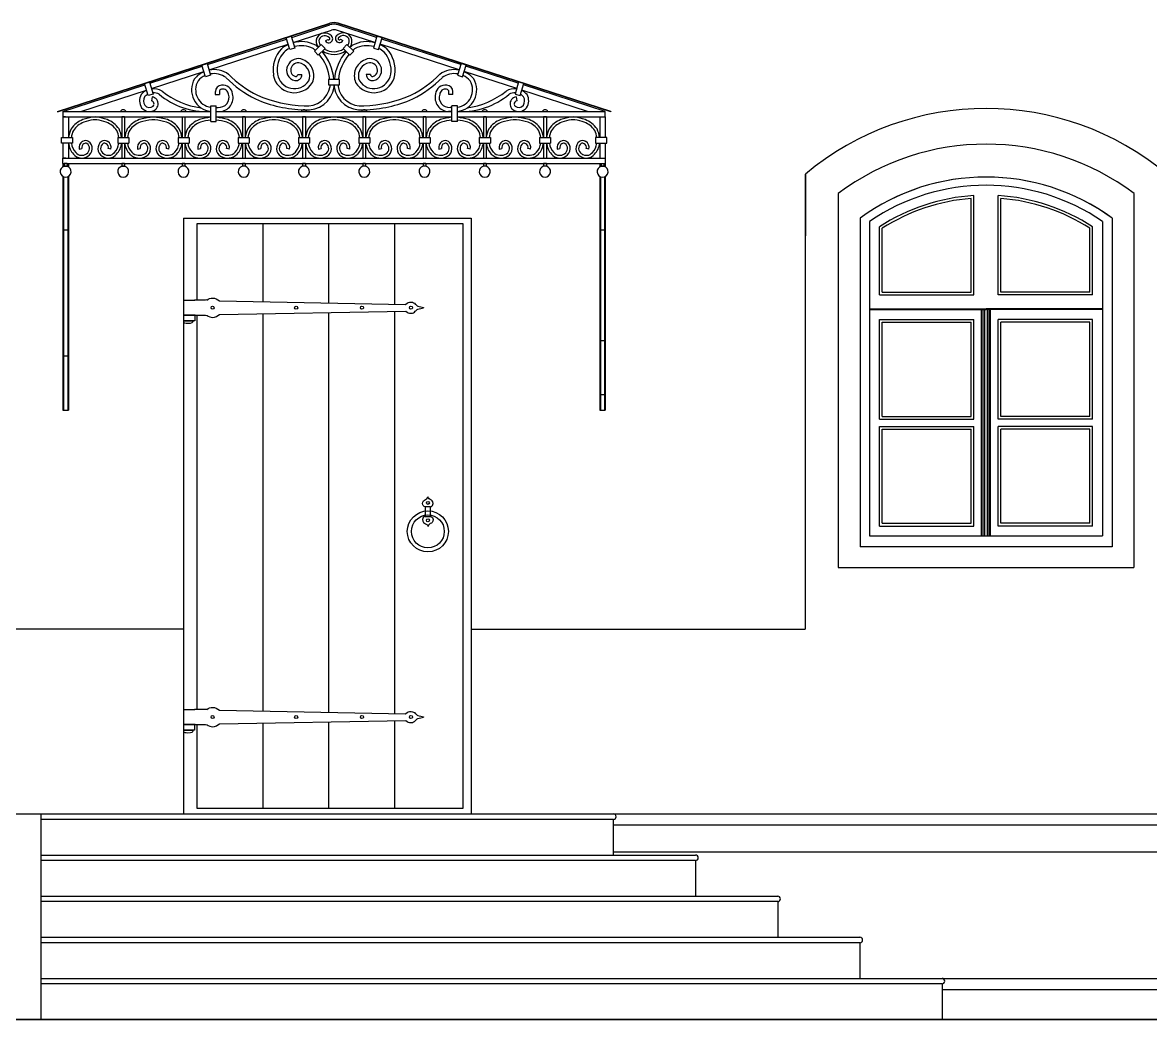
# Model space of a CAD drawing. Header units: millimetres. Extents: x 60 to 102290, y 34 to 65730.
# Drawn here: x 7447 to 11564, y 34027 to 37666 of the extents above; entities that cross this region are included whole.
import ezdxf

# ---------------------------------------------------------------- set-up
doc = ezdxf.new("R2010")
doc.units = ezdxf.units.MM

msp = doc.modelspace()

# ---------------------------------------------------------------- linework, layer by layer
at = {"ltscale": 100}
for p, q in [((7574.3, 37341), (8568.9, 37663.5)), ((9594.3, 37341), (8599.7, 37663.5)), ((10304.3, 37112.7), (10304.3, 35451.9)), ((10304.6, 37113), (10304.6, 36886.9)), ((10424.3, 37042), (10424.3, 35676.9)), ((11504.3, 37042), (11504.3, 35676.9)), ((8034.3, 36951.9), (8034.3, 34776.9)), ((8034.3, 36951.9), (9084.3, 36951.9)), ((8034.3, 36951.9), (8034.3, 34776.9)), ((8034.3, 36951.9), (9084.3, 36951.9)), ((9084.3, 36951.9), (9084.3, 34776.9)), ((9084.3, 36951.9), (9084.3, 34776.9)), ((10504.3, 36951.9), (10504.3, 35751.9)), ((11424.3, 36951.9), (11424.3, 35751.9)), ((11424.3, 35751.9), (10504.3, 35751.9)), ((10424.3, 35676.9), (11504.3, 35676.9)), ((8034.3, 35451.9), (6619.3, 35451.9)), ((9084.3, 35451.9), (10304.3, 35451.9)), ((6619.3, 34776.9), (12059.1, 34776.9)), ((7514.3, 34026.9), (7514.3, 34776.9)), ((9603.9, 34756.9), (7514.3, 34756.9)), ((9603.9, 34626.9), (9603.9, 34756.9)), ((9603.9, 34736.7), (12059.1, 34736.7)), ((12059.1, 34636.9), (9603.9, 34636.9)), ((7514.3, 34626.9), (9903.9, 34626.9)), ((9903.9, 34606.9), (7514.3, 34606.9)), ((9903.9, 34606.9), (9903.9, 34476.9)), ((7514.3, 34476.9), (10203.9, 34476.9)), ((10203.9, 34456.9), (7514.3, 34456.9)), ((10203.9, 34456.9), (10203.9, 34326.9)), ((7514.3, 34326.9), (10504, 34326.9)), ((10504, 34306.9), (7514.3, 34306.9)), ((10504, 34306.9), (10504, 34176.9)), ((7514.3, 34176.9), (10804, 34176.9)), ((10504, 34176.9), (45409.6, 34176.9)), ((10804, 34156.9), (7514.3, 34156.9)), ((10804, 34156.9), (10804, 34026.9)), ((10804, 34136.7), (45459.6, 34136.7)), ((48508, 34026.9), (3667.2, 34026.9)), ((6499.3, 34026.9), (45459.6, 34026.9)), ((6549.3, 34026.9), (23624.7, 34026.9))]:
    msp.add_line(p, q, dxfattribs=at)
at = {"ltscale": 4}
for p, q in [((7574.3, 37340), (8568.9, 37662.5)), ((8429.4, 37612), (8568.9, 37657.2)), ((8435, 37592.8), (8575, 37638.2)), ((8733.5, 37592.8), (8593.5, 37638.2)), ((9594.3, 37340), (8599.7, 37662.5)), ((8739.2, 37612), (8599.7, 37657.2)), ((8122.1, 37512.3), (8410.4, 37605.8)), ((8409, 37610.6), (8427.9, 37616.8)), ((8422.3, 37567.3), (8409, 37610.6)), ((8427.9, 37616.8), (8440.9, 37573)), ((8552.5, 37599.2), (8561, 37604.4)), ((8607.4, 37605), (8616, 37600)), ((8740.6, 37616.8), (8727.7, 37573)), ((8759.6, 37610.6), (8740.6, 37616.8)), ((8746.2, 37567.3), (8759.6, 37610.6)), ((9046.5, 37512.3), (8758.1, 37605.8)), ((8127.8, 37493.2), (8416.3, 37586.7)), ((8440.9, 37573), (8422.3, 37567.3)), ((8512.5, 37561.1), (8537.5, 37585.7)), ((8526.3, 37546.9), (8512.5, 37561.1)), ((8551.5, 37571.4), (8526.3, 37546.9)), ((8537.5, 37585.7), (8551.5, 37571.4)), ((8631, 37585.7), (8617.1, 37571.4)), ((8617.1, 37571.4), (8642.2, 37546.9)), ((8656.1, 37561.1), (8631, 37585.7)), ((8642.2, 37546.9), (8656.1, 37561.1)), ((8727.7, 37573), (8746.2, 37567.3)), ((9040.8, 37493.2), (8752.2, 37586.7)), ((8101.7, 37511), (8120.7, 37517.1)), ((8115.1, 37467.7), (8101.7, 37511)), ((8120.7, 37517.1), (8133.6, 37473.4)), ((9047.9, 37517.1), (9034.9, 37473.4)), ((9066.8, 37511), (9047.9, 37517.1)), ((9053.5, 37467.7), (9066.8, 37511)), ((7912.1, 37444.2), (8103.2, 37506.2)), ((7917.7, 37425.1), (8109.1, 37487.1)), ((8133.6, 37473.4), (8115.1, 37467.7)), ((8451.7, 37476.4), (8466.7, 37476.4)), ((8716.9, 37476.4), (8701.9, 37476.4)), ((9034.9, 37473.4), (9053.5, 37467.7)), ((9250.8, 37425.1), (9059.5, 37487.1)), ((9256.5, 37444.2), (9065.4, 37506.2)), ((7594.3, 37341.2), (7893.1, 37438.1)), ((7891.7, 37442.9), (7910.7, 37448.9)), ((7905.1, 37399.3), (7891.7, 37442.9)), ((7910.7, 37448.9), (7923.7, 37405)), ((8604.2, 37458.6), (8564.2, 37458.6)), ((8564.2, 37458.6), (8564.2, 37438.6)), ((8564.2, 37438.6), (8604.2, 37438.6)), ((8604.2, 37438.6), (8604.2, 37458.6)), ((9257.9, 37449), (9244.9, 37405)), ((9276.9, 37442.9), (9257.9, 37449)), ((9263.5, 37399.3), (9276.9, 37442.9)), ((9574.3, 37341.2), (9275.4, 37438.1)), ((7659.1, 37341.2), (7899, 37419)), ((7923.7, 37405), (7905.1, 37399.3)), ((7919.5, 37394.5), (7917.1, 37379.7)), ((8150.5, 37403.3), (8165.5, 37403.8)), ((9018.1, 37403.3), (9003.1, 37403.8)), ((9244.9, 37405), (9263.5, 37399.3)), ((9249, 37394.5), (9251.5, 37379.7)), ((9509.4, 37341.2), (9269.5, 37419)), ((8134.3, 37305), (8134.3, 37361.5)), ((8134.3, 37361.5), (8154.3, 37361.5)), ((8154.3, 37305), (8154.3, 37361.5)), ((8154.3, 37356.3), (8160.8, 37356.3)), ((9014.3, 37356.3), (9007.8, 37356.3)), ((9014.3, 37305), (9014.3, 37361.5)), ((9034.3, 37361.5), (9014.3, 37361.5)), ((9034.3, 37305), (9034.3, 37361.5)), ((7574.3, 37341), (7574.3, 37340)), ((7594.3, 37341.2), (8134.3, 37341.2)), ((7594.3, 37341.2), (7594.3, 37321.2)), ((7594.3, 37321.2), (7894.5, 37321.2)), ((7614.1, 37321.2), (7614.1, 37245.8)), ((7894.5, 37321.2), (8134.3, 37321.2)), ((8134.3, 37305), (8154.3, 37305)), ((8154.3, 37341.2), (9014.3, 37341.2)), ((8154.3, 37341.2), (8166.4, 37341.2)), ((8154.3, 37321.2), (8195.7, 37321.2)), ((8195.7, 37321.2), (8645.4, 37321.2)), ((8645.4, 37321.2), (9014.3, 37321.2)), ((9014.3, 37341.2), (9002.1, 37341.2)), ((9034.3, 37305), (9014.3, 37305)), ((9034.3, 37341.2), (9574.3, 37341.2)), ((9034.3, 37321.2), (9065.5, 37321.2)), ((9065.5, 37321.2), (9081.6, 37321.2)), ((9081.6, 37321.2), (9378.1, 37321.2)), ((9378.1, 37321.2), (9574.3, 37321.2)), ((9574.3, 37321.2), (9574.3, 37341.2)), ((9594.3, 37341), (9594.3, 37340)), ((7589.3, 37245.8), (7629.5, 37245.8)), ((7589.3, 37225.8), (7589.3, 37245.8)), ((7629.5, 37225.8), (7589.3, 37225.8)), ((7614.1, 37225.8), (7614.1, 37171.2)), ((7629.5, 37245.8), (7629.5, 37225.8)), ((7794.4, 37245.8), (7794.4, 37225.8)), ((7794.4, 37245.8), (7834.7, 37245.8)), ((7794.4, 37225.8), (7834.7, 37225.8)), ((7834.7, 37245.8), (7834.7, 37225.8)), ((8014.4, 37245.8), (8014.4, 37225.8)), ((8014.4, 37245.8), (8054.7, 37245.8)), ((8014.4, 37225.8), (8054.7, 37225.8)), ((8054.7, 37245.8), (8054.7, 37225.8)), ((8234.4, 37245.8), (8234.4, 37225.8)), ((8234.4, 37245.8), (8274.7, 37245.8)), ((8234.4, 37225.8), (8274.7, 37225.8)), ((8274.7, 37245.8), (8274.7, 37225.8)), ((8454.4, 37245.8), (8454.4, 37225.8)), ((8454.4, 37245.8), (8494.7, 37245.8)), ((8454.4, 37225.8), (8494.7, 37225.8)), ((8494.7, 37245.8), (8494.7, 37225.8)), ((8674.4, 37245.8), (8674.4, 37225.8)), ((8674.4, 37245.8), (8714.8, 37245.8)), ((8674.4, 37225.8), (8714.8, 37225.8)), ((8714.8, 37245.8), (8714.8, 37225.8)), ((8894.4, 37245.8), (8894.4, 37225.8)), ((8894.4, 37245.8), (8934.8, 37245.8)), ((8894.4, 37225.8), (8934.8, 37225.8)), ((8934.8, 37245.8), (8934.8, 37225.8)), ((9114.4, 37245.8), (9114.4, 37225.8)), ((9114.4, 37245.8), (9154.8, 37245.8)), ((9114.4, 37225.8), (9154.8, 37225.8)), ((9154.8, 37245.8), (9154.8, 37225.8)), ((9334.4, 37245.8), (9334.4, 37225.8)), ((9334.4, 37245.8), (9334.4, 37225.8)), ((9334.4, 37245.8), (9374.8, 37245.8)), ((9334.4, 37225.8), (9374.8, 37225.8)), ((9374.8, 37245.8), (9374.8, 37225.8)), ((9374.8, 37245.8), (9374.8, 37225.8)), ((9579.4, 37245.8), (9539, 37245.8)), ((9539, 37245.8), (9539, 37225.8)), ((9539, 37225.8), (9579.4, 37225.8)), ((9579.4, 37225.8), (9579.4, 37245.8)), ((7653.9, 37203.6), (7663.6, 37206)), ((7769.4, 37203.6), (7759.7, 37206)), ((7867.1, 37203.6), (7876.8, 37206)), ((7981.5, 37203.6), (7971.8, 37206)), ((8087.1, 37203.6), (8096.8, 37206)), ((8201.5, 37203.6), (8191.8, 37206)), ((8307.1, 37203.6), (8316.8, 37206)), ((8421.5, 37203.6), (8411.8, 37206)), ((8527.1, 37203.6), (8536.8, 37206)), ((8641.5, 37203.6), (8631.8, 37206)), ((8747.1, 37203.6), (8756.8, 37206)), ((8861.5, 37203.6), (8851.8, 37206)), ((8967.1, 37203.6), (8976.8, 37206)), ((9081.5, 37203.6), (9071.8, 37206)), ((9187.1, 37203.6), (9196.8, 37206)), ((9301.5, 37203.6), (9291.8, 37206)), ((9398.9, 37203.6), (9408.6, 37206)), ((9514.4, 37203.6), (9504.7, 37206)), ((7594.3, 37171.2), (9574.3, 37171.2)), ((7594.3, 37151.2), (7594.3, 37171.2)), ((7594.3, 37151.2), (9574.3, 37151.2)), ((7594.3, 37151.2), (7594.3, 37139.1)), ((7596.9, 37140.4), (7596.9, 37151.2)), ((7599.2, 37141.2), (7609.2, 37141.2)), ((7611.9, 37140.4), (7611.9, 37151.2)), ((7614.3, 37151.2), (7614.3, 37139.2)), ((7809.3, 37141.2), (7819.3, 37141.2)), ((9554.3, 37151.2), (9554.3, 37139.1)), ((9556.9, 37140.4), (9556.9, 37151.2)), ((9569.4, 37141.2), (9559.4, 37141.2)), ((9571.9, 37140.4), (9571.9, 37151.2)), ((9574.3, 37171.2), (9574.3, 37151.2)), ((9574.3, 37151.2), (9574.3, 37139.2)), ((7594.3, 37104.6), (7594.3, 36251.2)), ((7596.9, 37103.3), (7596.9, 36251.2)), ((7611.9, 37103.3), (7611.9, 36251.2)), ((7614.3, 37104.5), (7614.3, 36251.2)), ((9554.3, 37104.6), (9554.3, 36251.2)), ((9556.9, 37103.3), (9556.9, 36251.2)), ((9571.9, 37103.3), (9571.9, 36251.2)), ((9574.3, 37104.5), (9574.3, 36251.2)), ((10910.3, 36681.9), (10910.3, 37023.8)), ((10920.3, 36671.9), (10920.3, 37034.5)), ((11008.3, 36671.9), (11008.3, 37034.5)), ((11018.3, 36681.9), (11018.3, 37023.8)), ((10539.3, 36939.9), (10539.3, 35791.9)), ((11389.3, 36939.9), (11389.3, 35791.9)), ((7596.9, 36909.3), (7611.9, 36909.3)), ((9556.9, 36909.3), (9571.9, 36909.3)), ((10575.3, 36671.9), (10575.3, 36920.7)), ((10585.3, 36681.9), (10585.3, 36915.2)), ((11343.3, 36681.9), (11343.3, 36915.2)), ((11353.3, 36671.9), (11353.3, 36920.7)), ((10575.3, 36671.9), (10920.3, 36671.9)), ((10585.3, 36681.9), (10910.3, 36681.9)), ((11353.3, 36671.9), (11008.3, 36671.9)), ((11343.3, 36681.9), (11018.3, 36681.9)), ((10539.3, 36620.9), (10964.3, 36620.9)), ((10539.3, 36618.9), (10964.3, 36618.9)), ((10948.3, 35791.9), (10948.3, 36618.9)), ((10953.4, 35791.9), (10953.4, 36618.9)), ((10959.3, 35791.9), (10959.3, 36618.9)), ((11389.3, 36620.9), (10964.3, 36620.9)), ((11389.3, 36618.9), (10964.3, 36618.9)), ((10969.3, 35791.9), (10969.3, 36618.9)), ((10975.2, 35791.9), (10975.2, 36618.9)), ((10980.3, 35791.9), (10980.3, 36618.9)), ((10575.3, 36217.9), (10575.3, 36581.9)), ((10575.3, 36581.9), (10920.3, 36581.9)), ((10585.3, 36227.9), (10585.3, 36571.9)), ((10585.3, 36571.9), (10910.3, 36571.9)), ((10910.3, 36227.9), (10910.3, 36571.9)), ((10920.3, 36217.9), (10920.3, 36581.9)), ((11008.3, 36217.9), (11008.3, 36581.9)), ((11353.3, 36581.9), (11008.3, 36581.9)), ((11018.3, 36227.9), (11018.3, 36571.9)), ((11343.3, 36571.9), (11018.3, 36571.9)), ((11343.3, 36227.9), (11343.3, 36571.9)), ((11353.3, 36217.9), (11353.3, 36581.9)), ((9556.9, 36505.8), (9571.9, 36505.8)), ((7596.9, 36448.8), (7611.9, 36448.8)), ((9554.3, 36308.2), (9574.3, 36308.2)), ((7594.3, 36251.2), (7614.3, 36251.2)), ((9554.3, 36251.2), (9574.3, 36251.2)), ((10575.3, 36217.9), (10920.3, 36217.9)), ((10585.3, 36227.9), (10910.3, 36227.9)), ((11353.3, 36217.9), (11008.3, 36217.9)), ((11343.3, 36227.9), (11018.3, 36227.9)), ((10575.3, 35827.9), (10575.3, 36191.9)), ((10575.3, 36191.9), (10920.3, 36191.9)), ((10585.3, 35837.9), (10585.3, 36181.9)), ((10585.3, 36181.9), (10910.3, 36181.9)), ((10910.3, 35837.9), (10910.3, 36181.9)), ((10920.3, 35827.9), (10920.3, 36191.9)), ((11008.3, 35827.9), (11008.3, 36191.9)), ((11353.3, 36191.9), (11008.3, 36191.9)), ((11018.3, 35837.9), (11018.3, 36181.9)), ((11343.3, 36181.9), (11018.3, 36181.9)), ((11343.3, 35837.9), (11343.3, 36181.9)), ((11353.3, 35827.9), (11353.3, 36191.9)), ((10575.3, 35827.9), (10920.3, 35827.9)), ((10585.3, 35837.9), (10910.3, 35837.9)), ((11353.3, 35827.9), (11008.3, 35827.9)), ((11343.3, 35837.9), (11018.3, 35837.9)), ((10539.3, 35791.9), (11389.3, 35791.9))]:
    msp.add_line(p, q, dxfattribs=at)
at = {"ltscale": 4, "extrusion": (1, 0, 0)}
for p, q in [((7594.3, 37321.2), (7594.3, 37245.8)), ((7809.3, 37321.2), (7809.3, 37245.8)), ((7819.3, 37321.2), (7819.3, 37245.8)), ((8029.3, 37321.2), (8029.3, 37245.8)), ((8039.3, 37321.2), (8039.3, 37245.8)), ((8249.3, 37321.2), (8249.3, 37245.8)), ((8259.3, 37321.2), (8259.3, 37245.8)), ((8469.3, 37321.2), (8469.3, 37245.8)), ((8479.3, 37321.2), (8479.3, 37245.8)), ((8689.3, 37321.2), (8689.3, 37245.8)), ((8699.3, 37321.2), (8699.3, 37245.8)), ((8909.3, 37321.2), (8909.3, 37245.8)), ((8919.3, 37321.2), (8919.3, 37245.8)), ((9129.3, 37321.2), (9129.3, 37245.8)), ((9139.3, 37321.2), (9139.3, 37245.8)), ((9349.3, 37321.2), (9349.3, 37245.8)), ((9359.3, 37321.2), (9359.3, 37245.8)), ((9554.3, 37321.2), (9554.3, 37260.4)), ((9574.3, 37321.2), (9574.3, 37260.4)), ((7594.3, 37225.8), (7594.3, 37171.2)), ((7809.3, 37225.8), (7809.3, 37171.2)), ((7819.3, 37225.8), (7819.3, 37171.2)), ((8029.3, 37225.8), (8029.3, 37171.2)), ((8039.3, 37225.8), (8039.3, 37171.2)), ((8249.3, 37225.8), (8249.3, 37171.2)), ((8259.3, 37225.8), (8259.3, 37171.2)), ((8469.3, 37225.8), (8469.3, 37171.2)), ((8479.3, 37225.8), (8479.3, 37171.2)), ((8689.3, 37225.8), (8689.3, 37171.2)), ((8699.3, 37225.8), (8699.3, 37171.2)), ((8909.3, 37225.8), (8909.3, 37171.2)), ((8919.3, 37225.8), (8919.3, 37171.2)), ((9129.3, 37225.8), (9129.3, 37171.2)), ((9139.3, 37225.8), (9139.3, 37171.2)), ((9349.3, 37225.8), (9349.3, 37171.2)), ((9359.3, 37225.8), (9359.3, 37171.2)), ((9554.3, 37260.4), (9554.3, 37245.8)), ((9554.3, 37225.8), (9554.3, 37171.2)), ((9574.3, 37260.4), (9574.3, 37245.8)), ((9574.3, 37225.8), (9574.3, 37171.2)), ((7599.2, 37151.2), (7599.2, 37141.2)), ((7609.2, 37151.2), (7609.2, 37141.2)), ((7809.3, 37151.2), (7809.3, 37141.2)), ((7819.3, 37151.2), (7819.3, 37141.2)), ((8029.3, 37151.2), (8029.3, 37141.2)), ((8039.3, 37151.2), (8039.3, 37141.2)), ((8249.3, 37151.2), (8249.3, 37141.2)), ((8259.3, 37151.2), (8259.3, 37141.2)), ((8469.3, 37151.2), (8469.3, 37141.2)), ((8479.3, 37151.2), (8479.3, 37141.2)), ((8689.3, 37151.2), (8689.3, 37141.2)), ((8699.3, 37151.2), (8699.3, 37141.2)), ((8909.3, 37151.2), (8909.3, 37141.2)), ((8919.3, 37151.2), (8919.3, 37141.2)), ((9129.3, 37151.2), (9129.3, 37141.2)), ((9139.3, 37151.2), (9139.3, 37141.2)), ((9349.3, 37151.2), (9349.3, 37141.2)), ((9359.3, 37151.2), (9359.3, 37141.2))]:
    msp.add_line(p, q, dxfattribs=at)
at = {"ltscale": 4, "extrusion": (0, 1, 0)}
for p, q in [((7604.3, 37321.2), (7594.3, 37321.2)), ((7819.3, 37321.2), (7809.3, 37321.2)), ((8259.3, 37321.2), (8249.3, 37321.2)), ((8479.3, 37321.2), (8469.3, 37321.2)), ((8699.3, 37321.2), (8689.3, 37321.2)), ((8919.3, 37321.2), (8909.3, 37321.2)), ((9139.3, 37321.2), (9129.3, 37321.2)), ((9359.3, 37321.2), (9349.3, 37321.2)), ((7604.4, 37171.2), (7594.3, 37171.2)), ((7609.2, 37151.2), (7599.2, 37151.2)), ((7609.2, 37141.2), (7599.2, 37141.2)), ((7819.3, 37151.2), (7809.3, 37151.2)), ((7819.3, 37141.2), (7809.3, 37141.2)), ((8039.3, 37151.2), (8029.3, 37151.2)), ((8039.3, 37141.2), (8029.3, 37141.2)), ((8259.3, 37151.2), (8249.3, 37151.2)), ((8259.3, 37141.2), (8249.3, 37141.2)), ((8479.3, 37151.2), (8469.3, 37151.2)), ((8479.3, 37141.2), (8469.3, 37141.2)), ((8699.3, 37151.2), (8689.3, 37151.2)), ((8699.3, 37141.2), (8689.3, 37141.2)), ((8919.3, 37151.2), (8909.3, 37151.2)), ((8919.3, 37141.2), (8909.3, 37141.2)), ((9139.3, 37151.2), (9129.3, 37151.2)), ((9139.3, 37141.2), (9129.3, 37141.2)), ((9359.3, 37151.2), (9349.3, 37151.2)), ((9359.3, 37141.2), (9349.3, 37141.2)), ((9559.4, 37141.2), (9569.4, 37141.2))]:
    msp.add_line(p, q, dxfattribs=at)
at = {"ltscale": 4, "extrusion": (-1, 0, 0)}
for p, q in [((9559.4, 37151.2), (9559.4, 37141.2)), ((9569.4, 37151.2), (9569.4, 37141.2))]:
    msp.add_line(p, q, dxfattribs=at)
for p, q in [((8936.6, 35897.8), (8916.6, 35897.8)), ((8916.6, 35897.8), (8916.6, 35863.3)), ((8936.6, 35863.3), (8936.6, 35897.8)), ((8916.6, 35863.3), (8936.6, 35863.3))]:
    msp.add_line(p, q)
at = {"ltscale": 100}
for centre, radius, start, end in [((8584.3, 37615.9), 50, 72.0351, 107.9649), ((10964.6, 36322), 1030, 50.1503, 129.8497), ((10964.6, 36322), 900, 53.1301, 126.8699), ((10964.3, 36322), 780, 53.8612, 126.1388), ((10964.6, 36322), 780, 53.8612, 126.1388), ((9603.9, 34766.9), 10, 270, 90), ((9903.6, 34616.9), 10, 270, 90), ((10203.6, 34466.9), 10, 270, 90), ((10503.6, 34316.9), 10, 270, 90), ((10803.6, 34166.9), 10, 270, 90)]:
    msp.add_arc(centre, radius, start, end, dxfattribs=at)
at = {"ltscale": 4}
for centre, radius, start, end in [((8584.3, 37614.9), 50, 72.0351, 107.9649), ((8584.3, 37609.6), 50, 72.0351, 107.9649), ((8584.3, 37613.1), 26.8, 69.7791, 110.2209), ((8464.3, 37484.2), 112.1, 61.6709, 105.0786), ((8555.2, 37597.6), 36.2, 159.7225, 215.0986), ((8550.5, 37594.5), 33.2, 42.979, 151.9439), ((8556.2, 37597.8), 27.2, 163.7421, 212.4394), ((8550.6, 37594.3), 23.4, 43.9903, 151.6951), ((8564.8, 37606.7), 14.4, 211.3864, 48.8042), ((8564.8, 37606.9), 4.53, 212.8859, 54.6999), ((8603.5, 37607.2), 14.4, 132.6051, 330.0229), ((8618.1, 37595.3), 33.2, 29.4654, 138.4303), ((8603.5, 37607.2), 4.44, 131.5156, 329.9531), ((8618.2, 37595.2), 23.3, 32.8075, 138.8974), ((8614.5, 37598.1), 25.2, 326.141, 22.5823), ((8614.5, 37598.1), 35.2, 326.141, 22.5823), ((8704.3, 37484.2), 112.1, 74.9214, 118.3291), ((8474.6, 37492.2), 113.4, 136.8447, 188.6279), ((8475.2, 37492.2), 99, 138.0688, 188.4704), ((8464.3, 37484.2), 112.1, 115.1436, 130.2465), ((8464.7, 37483.3), 98.1, 116.3585, 130.0643), ((8464.7, 37483.3), 98.1, 63.8432, 104.9528), ((8400.3, 37440.6), 169.3, 46.9575, 50.5247), ((8400.6, 37440.9), 184, 46.7821, 50.5542), ((8583.9, 37626), 76.4, 220.1556, 221.6726), ((8583.9, 37626), 66.4, 220.1765, 221.2567), ((8400.6, 37440.9), 184, 5.5241, 40.5831), ((8583.9, 37626), 76.4, 236.695, 303.6931), ((8583.9, 37626), 66.4, 238.6016, 301.8189), ((8765.2, 37443), 180.6, 139.3481, 175.0426), ((8583.9, 37626), 66.4, 319.1536, 320.8092), ((8583.9, 37626), 76.4, 318.7089, 321.5476), ((8765.2, 37443), 180.6, 129.1886, 133.0327), ((8768.3, 37440.6), 169.3, 129.4753, 133.0425), ((8703.9, 37483.3), 98.1, 75.0472, 116.1568), ((8703.9, 37483.3), 98.1, 49.9357, 63.6415), ((8704.3, 37484.2), 112.1, 49.7535, 64.8564), ((8693.4, 37492.2), 99, 351.5296, 41.9312), ((8694, 37492.2), 113.4, 351.3721, 43.1553), ((8453.4, 37492.4), 41.8, 64.4489, 157.5098), ((8453.4, 37492.3), 26.9, 62.6344, 157.4487), ((8447.8, 37471.8), 47.9, 336.8673, 67.9595), ((8447.8, 37471.8), 62.9, 336.8673, 67.9595), ((8400.3, 37440.6), 169.3, 6.0803, 40.2426), ((8768.3, 37440.6), 169.3, 139.7574, 173.9197), ((8720.8, 37471.8), 62.9, 112.0405, 203.1327), ((8720.8, 37471.8), 47.9, 112.0405, 203.1327), ((8715.2, 37492.4), 41.8, 22.4902, 115.5511), ((8715.1, 37492.3), 26.9, 22.5513, 117.3656), ((8145.5, 37402.3), 91.7, 113.274, 140.7294), ((8145.1, 37403.6), 75.9, 114.5904, 139.3458), ((8145.5, 37402.3), 91.7, 54.4393, 100.977), ((8145.1, 37403.6), 75.9, 53.8008, 99.8477), ((8485.3, 37760.9), 403.4, 224.7386, 243.3058), ((8439.2, 37487.6), 77.8, 189.1245, 328.6452), ((8439.4, 37487.7), 62.9, 189.2201, 326.5291), ((8448.3, 37491.4), 37.6, 153.1532, 258.1192), ((8448.4, 37491.5), 22.7, 150.5215, 257.0801), ((8444.6, 37476.4), 22.1, 259.4859, 1.0802), ((8444.6, 37476.4), 7.1, 259.4859, 1.0802), ((8729.3, 37487.6), 77.8, 211.3548, 350.8755), ((8729.2, 37487.7), 62.9, 213.4709, 350.7799), ((8724, 37476.4), 22.1, 178.9198, 280.5141), ((8724, 37476.4), 7.1, 178.9198, 280.5141), ((8720.2, 37491.5), 22.7, 282.9199, 29.4785), ((8720.3, 37491.4), 37.6, 281.8808, 26.8468), ((8683.2, 37760.9), 403.4, 296.6942, 315.2614), ((9023.1, 37402.3), 91.7, 79.023, 125.5607), ((9023.4, 37403.6), 75.9, 80.1523, 126.1992), ((9023.4, 37403.6), 75.9, 40.6542, 65.4096), ((9023.1, 37402.3), 91.7, 39.2706, 66.726), ((8143.1, 37420.4), 79.4, 149.7532, 263.6387), ((8143.1, 37420.4), 64.4, 149.7532, 262.1479), ((8174.5, 37414), 23.8, 93.3482, 180.1242), ((8177.7, 37401.6), 36.4, 6.2849, 97.3001), ((8481.7, 37754.8), 411.4, 224.8303, 243.3866), ((8486.6, 37445.6), 98.8, 263.3861, 351.2492), ((8486.5, 37445.7), 83.9, 262.5523, 351.2152), ((8400.3, 37440.6), 169.3, 357.3778, 359.3015), ((8400.6, 37440.9), 184, 356.8042, 359.2865), ((8765.2, 37443), 180.6, 181.3949, 183.925), ((8681.6, 37444.3), 97.5, 188.0607, 276.924), ((8768.3, 37440.6), 169.3, 180.6985, 182.6222), ((8682.1, 37445.7), 83.9, 188.7848, 277.4477), ((8686.9, 37754.8), 411.4, 296.6134, 315.1697), ((8990.8, 37401.6), 36.4, 82.6999, 173.7151), ((8994.1, 37414), 23.8, 359.8758, 86.6518), ((9025.5, 37420.4), 79.4, 276.3613, 30.2468), ((9025.5, 37420.4), 64.4, 277.8521, 30.2468), ((7920.6, 37380.3), 46.6, 151.1715, 212.9138), ((7925.4, 37365.1), 59.2, 116.2027, 140.4817), ((7921.3, 37380.2), 32.3, 153.7973, 209.3951), ((7925, 37366.5), 43, 119.688, 139.4265), ((7925.4, 37365.1), 59.2, 58.6273, 97.0944), ((7916.1, 37368.7), 26.1, 353.6706, 82.4392), ((7925, 37366.5), 43, 61.0919, 93.5254), ((8118, 37607.3), 266.3, 229.7086, 272.2669), ((8137.9, 37642.5), 290.7, 231.318, 262.2963), ((8268.2, 37406.8), 117.8, 176.5425, 181.695), ((8164.4, 37392.4), 36.3, 264.3393, 18.7536), ((8268.2, 37406.8), 102.8, 176.5425, 181.695), ((8174.3, 37413.9), 8.7, 93.0528, 186.0807), ((8164.5, 37392.4), 51.2, 272.2013, 14.9681), ((8177.9, 37402.1), 20.9, 5.3852, 101.3489), ((8487.5, 37822.3), 460, 246.5022, 268.5165), ((8681, 37822.3), 460, 271.4835, 293.4978), ((9004.1, 37392.4), 51.2, 165.0319, 267.7987), ((9004.2, 37392.4), 36.3, 161.2464, 275.6607), ((8990.6, 37402.1), 20.9, 78.6511, 174.6148), ((8994.3, 37413.9), 8.7, 353.9193, 86.9472), ((8900.4, 37406.8), 102.8, 358.305, 3.4575), ((8900.4, 37406.8), 117.8, 358.305, 3.4575), ((9050.6, 37607.3), 266.3, 267.7331, 310.2914), ((9030.7, 37642.5), 290.7, 277.7037, 308.682), ((9243.2, 37365.1), 59.2, 82.9056, 121.3727), ((9243.6, 37366.5), 43, 86.4746, 118.9081), ((9252.5, 37368.7), 26.1, 97.5608, 186.3294), ((9243.6, 37366.5), 43, 40.5735, 60.312), ((9243.2, 37365.1), 59.2, 39.5183, 63.7973), ((9247.2, 37380.2), 32.3, 330.6049, 26.2027), ((9248, 37380.3), 46.6, 327.0862, 28.8285), ((7814.3, 37336.1), 11.5, 26.6879, 153.3121), ((7910.3, 37378.1), 36.9, 218.8192, 308.4278), ((7910.3, 37378.1), 21.9, 218.8192, 308.4278), ((7916.1, 37368.7), 11.1, 353.6984, 84.7643), ((7909.8, 37372), 18, 321.8649, 345.1328), ((7912.6, 37370.8), 29.8, 313.6387, 350.3654), ((8034.3, 37336.1), 11.5, 26.6879, 153.3121), ((8254.3, 37336.1), 11.5, 26.6879, 153.3121), ((8487.5, 37821.7), 474.4, 246.3838, 268.5235), ((8474.3, 37336.1), 11.5, 26.6879, 153.3121), ((8694.3, 37336.1), 11.5, 26.6879, 153.3121), ((8681.1, 37821.7), 474.4, 271.4765, 293.6162), ((8914.3, 37336.1), 11.5, 26.6879, 153.3121), ((9134.3, 37336.1), 11.5, 26.6879, 153.3121), ((9255.9, 37370.8), 29.8, 189.6346, 226.3613), ((9258.3, 37378.1), 36.9, 231.5722, 321.1808), ((9252.5, 37368.7), 11.1, 95.2357, 186.3016), ((9258.8, 37372), 18, 194.8672, 218.1351), ((9258.3, 37378.1), 21.9, 231.5722, 321.1808), ((9354.3, 37336.1), 11.5, 26.6879, 153.3121), ((7700.3, 37225.3), 92.4, 110.9033, 145.4547), ((7736.5, 37108.6), 214.5, 98.3238, 108.8197), ((7737.6, 37105.1), 208.2, 99.0227, 108.7804), ((7711.7, 37261.1), 50, 82.3183, 97.6817), ((7711.7, 37271.2), 50, 82.8878, 97.1122), ((7686.8, 37108.6), 214.5, 71.1803, 81.6762), ((7685.7, 37105.3), 208, 71.2145, 80.9824), ((7723, 37225.3), 92.4, 34.5453, 69.0967), ((7905.5, 37225.3), 92.4, 110.9033, 145.4547), ((7949.9, 37038.5), 283.8, 96.2929, 105.8218), ((7950.6, 37033.5), 278.9, 96.6035, 105.4949), ((7924.3, 37260.9), 50, 83.3965, 96.6035), ((7924.3, 37271), 50, 83.7071, 96.2929), ((7898.6, 37038.5), 283.8, 74.1782, 83.7071), ((7898, 37033.5), 278.9, 74.5051, 83.3965), ((7943.1, 37225.3), 92.4, 34.5453, 69.0967), ((8125.5, 37225.3), 92.4, 110.9033, 145.4547), ((8169.9, 37038.5), 283.8, 97.2116, 105.8218), ((8170.6, 37033.5), 278.9, 97.4833, 105.4949), ((8118.7, 37038.5), 283.8, 74.1782, 82.7884), ((8118, 37033.5), 278.9, 74.5051, 82.5167), ((8163.1, 37225.3), 92.4, 34.5453, 69.0967), ((8345.5, 37225.3), 92.4, 110.9033, 145.4547), ((8389.9, 37038.5), 283.8, 96.2929, 105.8218), ((8390.6, 37033.5), 278.9, 96.6035, 105.4949), ((8364.3, 37260.9), 50, 83.3965, 96.6035), ((8364.3, 37271), 50, 83.7071, 96.2929), ((8338.7, 37038.5), 283.8, 74.1782, 83.7071), ((8338, 37033.5), 278.9, 74.5051, 83.3965), ((8383.1, 37225.3), 92.4, 34.5453, 69.0967), ((8565.5, 37225.3), 92.4, 110.9033, 145.4547), ((8609.9, 37038.5), 283.8, 96.2929, 105.8218), ((8610.6, 37033.5), 278.9, 96.6035, 105.4949), ((8584.3, 37260.9), 50, 83.3965, 96.6035), ((8584.3, 37271), 50, 83.7071, 96.2929), ((8558.7, 37038.5), 283.8, 74.1782, 83.7071), ((8558, 37033.5), 278.9, 74.5051, 83.3965), ((8603.1, 37225.3), 92.4, 34.5453, 69.0967), ((8785.5, 37225.3), 92.4, 110.9033, 145.4547), ((8829.9, 37038.5), 283.8, 96.2929, 105.8218), ((8830.6, 37033.5), 278.9, 96.6035, 105.4949), ((8804.3, 37260.9), 50, 83.3965, 96.6035), ((8804.3, 37271), 50, 83.7071, 96.2929), ((8778.7, 37038.5), 283.8, 74.1782, 83.7071), ((8778, 37033.5), 278.9, 74.5051, 83.3965), ((8823.1, 37225.3), 92.4, 34.5453, 69.0967), ((9005.5, 37225.3), 92.4, 110.9033, 145.4547), ((9049.9, 37038.5), 283.8, 97.2116, 105.8218), ((9050.6, 37033.5), 278.9, 97.4833, 105.4949), ((8998.7, 37038.5), 283.8, 74.1782, 82.7884), ((8998, 37033.5), 278.9, 74.5051, 82.5167), ((9043.1, 37225.3), 92.4, 34.5453, 69.0967), ((9225.5, 37225.3), 92.4, 110.9033, 145.4547), ((9269.9, 37038.5), 283.8, 96.2929, 105.8218), ((9270.6, 37033.5), 278.9, 96.6035, 105.4949), ((9244.3, 37260.9), 50, 83.3965, 96.6035), ((9244.3, 37271), 50, 83.7071, 96.2929), ((9218.7, 37038.5), 283.8, 74.1782, 83.7071), ((9218, 37033.5), 278.9, 74.5051, 83.3965), ((9263.1, 37225.3), 92.4, 34.5453, 69.0967), ((9445.3, 37225.3), 92.4, 110.9033, 145.4547), ((9481.5, 37108.6), 214.5, 98.3238, 108.8197), ((9482.6, 37105.1), 208.2, 99.0227, 108.7804), ((9456.7, 37261.1), 50, 82.3183, 97.6817), ((9456.7, 37271.2), 50, 82.8878, 97.1122), ((9431.8, 37108.6), 214.5, 71.1803, 81.6762), ((9430.8, 37105.3), 208, 71.2145, 80.9824), ((9468, 37225.3), 92.4, 34.5453, 69.0967), ((7705.8, 37235.8), 91.7, 152.8549, 173.7412), ((7711.4, 37235.9), 86.9, 155.41, 173.4057), ((7700.3, 37225.2), 82.5, 111.1342, 145.4534), ((7723, 37225.2), 82.5, 34.5466, 68.8658), ((7711.9, 37235.9), 86.9, 6.5943, 24.59), ((7717.5, 37235.8), 91.7, 6.2588, 27.1451), ((7911, 37235.8), 91.7, 152.8549, 173.7412), ((7911, 37235.8), 81.7, 152.8549, 172.9717), ((7906.1, 37224.3), 83.5, 111.0214, 144.2275), ((7942.5, 37224.3), 83.5, 35.7725, 68.9786), ((7937.6, 37235.8), 81.7, 7.0283, 27.1451), ((7937.6, 37235.8), 91.7, 6.2588, 27.1451), ((8131, 37235.8), 91.7, 152.8549, 173.7412), ((8131, 37235.8), 81.7, 152.8549, 172.9717), ((8126.1, 37224.3), 83.5, 111.0214, 144.2275), ((8162.5, 37224.3), 83.5, 35.7725, 68.9786), ((8157.6, 37235.8), 81.7, 7.0283, 27.1451), ((8157.6, 37235.8), 91.7, 6.2588, 27.1451), ((8351, 37235.8), 91.7, 152.8549, 173.7412), ((8351, 37235.8), 81.7, 152.8549, 172.9717), ((8346.1, 37224.3), 83.5, 111.0214, 144.2275), ((8382.5, 37224.3), 83.5, 35.7725, 68.9786), ((8377.6, 37235.8), 81.7, 7.0283, 27.1451), ((8377.6, 37235.8), 91.7, 6.2588, 27.1451), ((8571, 37235.8), 91.7, 152.8549, 173.7412), ((8571, 37235.8), 81.7, 152.8549, 172.9717), ((8566.1, 37224.3), 83.5, 111.0214, 144.2275), ((8602.5, 37224.3), 83.5, 35.7725, 68.9786), ((8597.6, 37235.8), 81.7, 7.0283, 27.1451), ((8597.6, 37235.8), 91.7, 6.2588, 27.1451), ((8791, 37235.8), 91.7, 152.8549, 173.7412), ((8791, 37235.8), 81.7, 152.8549, 172.9717), ((8786.1, 37224.3), 83.5, 111.0214, 144.2275), ((8822.5, 37224.3), 83.5, 35.7725, 68.9786), ((8817.6, 37235.8), 81.7, 7.0283, 27.1451), ((8817.6, 37235.8), 91.7, 6.2588, 27.1451), ((9011, 37235.8), 91.7, 152.8549, 173.7412), ((9011, 37235.8), 81.7, 152.8549, 172.9717), ((9006.1, 37224.3), 83.5, 111.0214, 144.2275), ((9042.5, 37224.3), 83.5, 35.7725, 68.9786), ((9037.6, 37235.8), 81.7, 7.0283, 27.1451), ((9037.6, 37235.8), 91.7, 6.2588, 27.1451), ((9231, 37235.8), 91.7, 152.8549, 173.7412), ((9231, 37235.8), 81.7, 152.8549, 172.9717), ((9226.1, 37224.3), 83.5, 111.0214, 144.2275), ((9262.5, 37224.3), 83.5, 35.7725, 68.9786), ((9257.6, 37235.8), 81.7, 7.0283, 27.1451), ((9257.6, 37235.8), 91.7, 6.2588, 27.1451), ((9450.8, 37235.8), 91.7, 152.8549, 173.7412), ((9456.4, 37235.9), 86.9, 155.41, 173.4057), ((9445.4, 37225.2), 82.5, 111.1342, 145.4534), ((9468, 37225.2), 82.5, 34.5466, 68.8658), ((9456.9, 37235.9), 86.9, 6.5943, 24.59), ((9462.5, 37235.8), 91.7, 6.2588, 27.1451), ((7685.6, 37234.1), 71.5, 186.6393, 222.7084), ((7682.6, 37231.8), 57.9, 185.8992, 224.0806), ((7679.2, 37209.9), 26.1, 120.4386, 193.9579), ((7679.2, 37209.9), 16.1, 120.4386, 193.9579), ((7676.8, 37214.9), 20.5, 56.2829, 121.802), ((7676.9, 37214.6), 10.8, 61.9839, 122.5776), ((7669.5, 37206.3), 21.8, 299.5807, 55.3007), ((7669.5, 37206.2), 31.9, 299.8434, 54.0214), ((7753.9, 37206.2), 31.9, 125.9786, 240.1566), ((7753.8, 37206.3), 21.8, 124.6993, 240.4193), ((7746.5, 37214.9), 20.5, 58.198, 123.7171), ((7746.4, 37214.6), 10.8, 57.4224, 118.0161), ((7744.1, 37209.9), 16.1, 346.0421, 59.5614), ((7744.1, 37209.9), 26.1, 346.0421, 59.5614), ((7740.7, 37231.8), 57.9, 315.9194, 354.1008), ((7737.7, 37234.1), 71.5, 317.2916, 353.3607), ((7711.9, 37235.9), 86.9, 349.7429, 353.3732), ((7890.8, 37234.1), 71.5, 186.6393, 222.7084), ((7890.8, 37234.1), 61.6, 187.743, 222.7027), ((7892.4, 37209.9), 26.1, 120.4386, 193.9579), ((7892.4, 37209.9), 16.1, 120.4386, 193.9579), ((7890, 37214.9), 20.5, 56.2829, 121.802), ((7890.1, 37214.6), 10.8, 61.9839, 122.5776), ((7882.7, 37206.3), 21.8, 299.5807, 55.3007), ((7882.7, 37206.2), 31.9, 299.8434, 54.0214), ((7965.9, 37206.2), 31.9, 125.9786, 240.1566), ((7965.8, 37206.3), 21.8, 124.6993, 240.4193), ((7958.6, 37214.9), 20.5, 58.198, 123.7171), ((7958.5, 37214.6), 10.8, 57.4224, 118.0161), ((7956.2, 37209.9), 16.1, 346.0421, 59.5614), ((7956.2, 37209.9), 26.1, 346.0421, 59.5614), ((7957.7, 37234.1), 61.6, 317.2973, 352.257), ((7957.8, 37234.1), 71.5, 317.2916, 353.3607), ((8110.8, 37234.1), 71.5, 186.6393, 222.7084), ((8110.8, 37234.1), 61.6, 187.743, 222.7027), ((8112.4, 37209.9), 26.1, 120.4386, 193.9579), ((8112.4, 37209.9), 16.1, 120.4386, 193.9579), ((8110, 37214.9), 20.5, 56.2829, 121.802), ((8110.1, 37214.6), 10.8, 61.9839, 122.5776), ((8102.7, 37206.3), 21.8, 299.5807, 55.3007), ((8102.7, 37206.2), 31.9, 299.8434, 54.0214), ((8185.9, 37206.2), 31.9, 125.9786, 240.1566), ((8185.8, 37206.3), 21.8, 124.6993, 240.4193), ((8178.6, 37214.9), 20.5, 58.198, 123.7171), ((8178.5, 37214.6), 10.8, 57.4224, 118.0161), ((8176.2, 37209.9), 16.1, 346.0421, 59.5614), ((8176.2, 37209.9), 26.1, 346.0421, 59.5614), ((8177.7, 37234.1), 61.6, 317.2973, 352.257), ((8177.8, 37234.1), 71.5, 317.2916, 353.3607), ((8330.8, 37234.1), 71.5, 186.6393, 222.7084), ((8330.8, 37234.1), 61.6, 187.743, 222.7027), ((8332.4, 37209.9), 26.1, 120.4386, 193.9579), ((8332.4, 37209.9), 16.1, 120.4386, 193.9579), ((8330, 37214.9), 20.5, 56.2829, 121.802), ((8330.1, 37214.6), 10.8, 61.9839, 122.5776), ((8322.7, 37206.3), 21.8, 299.5807, 55.3007), ((8322.7, 37206.2), 31.9, 299.8434, 54.0214), ((8405.9, 37206.2), 31.9, 125.9786, 240.1566), ((8405.8, 37206.3), 21.8, 124.6993, 240.4193), ((8398.6, 37214.9), 20.5, 58.198, 123.7171), ((8398.5, 37214.6), 10.8, 57.4224, 118.0161), ((8396.2, 37209.9), 16.1, 346.0421, 59.5614), ((8396.2, 37209.9), 26.1, 346.0421, 59.5614), ((8397.7, 37234.1), 61.6, 317.2973, 352.257), ((8397.8, 37234.1), 71.5, 317.2916, 353.3607), ((8550.8, 37234.1), 71.5, 186.6393, 222.7084), ((8550.8, 37234.1), 61.6, 187.743, 222.7027), ((8552.4, 37209.9), 26.1, 120.4386, 193.9579), ((8552.4, 37209.9), 16.1, 120.4386, 193.9579), ((8550, 37214.9), 20.5, 56.2829, 121.802), ((8550.1, 37214.6), 10.8, 61.9839, 122.5776), ((8542.7, 37206.3), 21.8, 299.5807, 55.3007), ((8542.7, 37206.2), 31.9, 299.8434, 54.0214), ((8625.9, 37206.2), 31.9, 125.9786, 240.1566), ((8625.8, 37206.3), 21.8, 124.6993, 240.4193), ((8618.6, 37214.9), 20.5, 58.198, 123.7171), ((8618.5, 37214.6), 10.8, 57.4224, 118.0161), ((8616.2, 37209.9), 16.1, 346.0421, 59.5614), ((8616.2, 37209.9), 26.1, 346.0421, 59.5614), ((8617.8, 37234.1), 61.6, 317.2973, 352.257), ((8617.8, 37234.1), 71.5, 317.2916, 353.3607), ((8770.8, 37234.1), 71.5, 186.6393, 222.7084), ((8770.8, 37234.1), 61.6, 187.743, 222.7027), ((8772.4, 37209.9), 26.1, 120.4386, 193.9579), ((8772.4, 37209.9), 16.1, 120.4386, 193.9579), ((8770, 37214.9), 20.5, 56.2829, 121.802), ((8770.1, 37214.6), 10.8, 61.9839, 122.5776), ((8762.7, 37206.3), 21.8, 299.5807, 55.3007), ((8762.7, 37206.2), 31.9, 299.8434, 54.0214), ((8845.9, 37206.2), 31.9, 125.9786, 240.1566), ((8845.8, 37206.3), 21.8, 124.6993, 240.4193), ((8838.6, 37214.9), 20.5, 58.198, 123.7171), ((8838.5, 37214.6), 10.8, 57.4224, 118.0161), ((8836.2, 37209.9), 16.1, 346.0421, 59.5614), ((8836.2, 37209.9), 26.1, 346.0421, 59.5614), ((8837.8, 37234.1), 61.6, 317.2973, 352.257), ((8837.8, 37234.1), 71.5, 317.2916, 353.3607), ((8990.8, 37234.1), 71.5, 186.6393, 222.7084), ((8990.8, 37234.1), 61.6, 187.743, 222.7027), ((8992.4, 37209.9), 26.1, 120.4386, 193.9579), ((8992.4, 37209.9), 16.1, 120.4386, 193.9579), ((8990, 37214.9), 20.5, 56.2829, 121.802), ((8990.1, 37214.6), 10.8, 61.9839, 122.5776), ((8982.8, 37206.3), 21.8, 299.5807, 55.3007), ((8982.7, 37206.2), 31.9, 299.8434, 54.0214), ((9065.9, 37206.2), 31.9, 125.9786, 240.1566), ((9065.8, 37206.3), 21.8, 124.6993, 240.4193), ((9058.6, 37214.9), 20.5, 58.198, 123.7171), ((9058.5, 37214.6), 10.8, 57.4224, 118.0161), ((9056.2, 37209.9), 16.1, 346.0421, 59.5614), ((9056.2, 37209.9), 26.1, 346.0421, 59.5614), ((9057.8, 37234.1), 61.6, 317.2973, 352.257), ((9057.8, 37234.1), 71.5, 317.2916, 353.3607), ((9210.8, 37234.1), 71.5, 186.6393, 222.7084), ((9210.8, 37234.1), 61.6, 187.743, 222.7027), ((9212.4, 37209.9), 26.1, 120.4386, 193.9579), ((9212.4, 37209.9), 16.1, 120.4386, 193.9579), ((9210, 37214.9), 20.5, 56.2829, 121.802), ((9210.1, 37214.6), 10.8, 61.9839, 122.5776), ((9202.8, 37206.3), 21.8, 299.5807, 55.3007), ((9202.7, 37206.2), 31.9, 299.8434, 54.0214), ((9285.9, 37206.2), 31.9, 125.9786, 240.1566), ((9285.8, 37206.3), 21.8, 124.6993, 240.4193), ((9278.6, 37214.9), 20.5, 58.198, 123.7171), ((9278.5, 37214.6), 10.8, 57.4224, 118.0161), ((9276.2, 37209.9), 16.1, 346.0421, 59.5614), ((9276.2, 37209.9), 26.1, 346.0421, 59.5614), ((9277.8, 37234.1), 61.6, 317.2973, 352.257), ((9277.8, 37234.1), 71.5, 317.2916, 353.3607), ((9430.6, 37234.1), 71.5, 186.6393, 222.7084), ((9427.7, 37231.8), 57.9, 185.8992, 224.0806), ((9424.2, 37209.9), 26.1, 120.4386, 193.9579), ((9424.2, 37209.9), 16.1, 120.4386, 193.9579), ((9421.8, 37214.9), 20.5, 56.2829, 121.802), ((9421.9, 37214.6), 10.8, 61.9839, 122.5776), ((9414.6, 37206.3), 21.8, 299.5807, 55.3007), ((9414.5, 37206.2), 31.9, 299.8434, 54.0214), ((9498.9, 37206.2), 31.9, 125.9786, 240.1566), ((9498.8, 37206.3), 21.8, 124.6993, 240.4193), ((9491.5, 37214.9), 20.5, 58.198, 123.7171), ((9491.5, 37214.6), 10.8, 57.4224, 118.0161), ((9489.1, 37209.9), 16.1, 346.0421, 59.5614), ((9489.1, 37209.9), 26.1, 346.0421, 59.5614), ((9485.7, 37231.8), 57.9, 315.9194, 354.1008), ((9482.8, 37234.1), 71.5, 317.2916, 353.3607), ((7662.8, 37209.2), 38, 218.4066, 306.2285), ((7662.8, 37209.2), 28, 219.1372, 308.5313), ((7760.5, 37209.2), 38, 233.7715, 321.5934), ((7760.5, 37209.2), 28, 231.4687, 320.8628), ((7872.8, 37220.2), 48.9, 224.9907, 301.6632), ((7872.7, 37220), 38.8, 225.5121, 302.3706), ((7975.7, 37220.2), 48.9, 238.3368, 315.0093), ((7975.8, 37220), 38.8, 237.6294, 314.4879), ((8092.8, 37220.2), 48.9, 224.9907, 301.6632), ((8092.7, 37220), 38.8, 225.5121, 302.3706), ((8195.7, 37220.2), 48.9, 238.3368, 315.0093), ((8195.8, 37220), 38.8, 237.6294, 314.4879), ((8312.8, 37220.2), 48.9, 224.9907, 301.6632), ((8312.7, 37220), 38.8, 225.5121, 302.3706), ((8415.7, 37220.2), 48.9, 238.3368, 315.0093), ((8415.8, 37220), 38.8, 237.6294, 314.4879), ((8532.8, 37220.2), 48.9, 224.9907, 301.6632), ((8532.7, 37220), 38.8, 225.5121, 302.3706), ((8635.7, 37220.2), 48.9, 238.3368, 315.0093), ((8635.8, 37220), 38.8, 237.6294, 314.4879), ((8752.8, 37220.2), 48.9, 224.9907, 301.6632), ((8752.8, 37220), 38.8, 225.5121, 302.3706), ((8855.7, 37220.2), 48.9, 238.3368, 315.0093), ((8855.8, 37220), 38.8, 237.6294, 314.4879), ((8972.8, 37220.2), 48.9, 224.9907, 301.6632), ((8972.8, 37220), 38.8, 225.5121, 302.3706), ((9075.7, 37220.2), 48.9, 238.3368, 315.0093), ((9075.8, 37220), 38.8, 237.6294, 314.4879), ((9192.8, 37220.2), 48.9, 224.9907, 301.6632), ((9192.8, 37220), 38.8, 225.5121, 302.3706), ((9295.7, 37220.2), 48.9, 238.3368, 315.0093), ((9295.8, 37220), 38.8, 237.6294, 314.4879), ((9407.8, 37209.2), 38, 218.4066, 306.2285), ((9407.8, 37209.2), 28, 219.1372, 308.5313), ((9505.5, 37209.2), 38, 233.7715, 321.5934), ((9505.5, 37209.2), 28, 231.4687, 320.8628), ((7604.2, 37121.8), 20, 104.5036, 75.4964), ((7814.3, 37121.8), 20, 104.5036, 75.4964), ((8034.3, 37121.8), 20, 104.5036, 75.4964), ((8254.3, 37121.8), 20, 104.5036, 75.4964), ((8474.3, 37121.8), 20, 104.5036, 75.4964), ((8694.3, 37121.8), 20, 104.5036, 75.4964), ((8914.3, 37121.8), 20, 104.5036, 75.4964), ((9134.3, 37121.8), 20, 104.5036, 75.4964), ((9354.3, 37121.8), 20, 104.5036, 75.4964), ((9564.4, 37121.8), 20, 104.5036, 75.4964), ((10964.3, 36322), 750, 55.4819, 124.5181), ((10965.6, 36317.6), 718.4, 93.6149, 122.9081), ((10965.6, 36317.4), 708.6, 94.4788, 122.4626), ((10963, 36317.6), 718.4, 57.0919, 86.3851), ((10963, 36317.4), 708.6, 57.5374, 85.5212)]:
    msp.add_arc(centre, radius, start, end, dxfattribs=at)
for centre, major_axis in [((8140.5, 36625.1), (0, 5.5)), ((8445.8, 36625.1), (0, 5.5)), ((8685.9, 36625.1), (0, 5.5)), ((8865, 36625), (0, 5.5)), ((8926.6, 35912.5), (0, 5.5)), ((8926.6, 35808.5), (0, 75)), ((8926.6, 35808.5), (0, 60)), ((8926.6, 35848.9), (0, 5.5)), ((8140.5, 35130.9), (0, 5.5)), ((8445.8, 35130.9), (0, 5.5)), ((8685.9, 35130.9), (0, 5.5)), ((8865, 35130.8), (0, 5.5))]:
    msp.add_ellipse(centre, major_axis=major_axis, ratio=1)
for points in [[(9084.3, 36951.9), (9084.3, 36951.9), (9084.3, 34781.9), (9084.3, 34781.9)], [(8084.5, 36652.8), (8084.5, 36652.8), (8084.5, 36932.5), (8084.5, 36932.5)], [(8084.5, 36932.5), (8084.5, 36932.5), (9054.5, 36932.5), (9054.5, 36932.5)], [(8324.3, 36932.5), (8324.3, 36932.5), (8324.3, 36646.9), (8324.3, 36646.9)], [(8564.3, 36932.5), (8564.3, 36932.5), (8564.3, 36642.6), (8564.3, 36642.6)], [(8804.3, 36932.5), (8804.3, 36932.5), (8804.3, 36638), (8804.3, 36638)], [(9054.5, 36932.5), (9054.5, 36932.5), (9054.5, 34797.5), (9054.5, 34797.5)], [(8034.3, 36652.6), (8048.5, 36652.6), (8075.9, 36652.6), (8075.9, 36652.6)], [(8119.9, 36653.2), (8115.7, 36651.4), (8105, 36653.6), (8075, 36652.6)], [(8165.6, 36650), (8165.6, 36650), (8165.6, 36650), (8165.6, 36650)], [(8165.6, 36650), (8165.6, 36650), (8845.5, 36637.2), (8845.5, 36637.2)], [(8165.8, 36600), (8165.8, 36600), (8845.6, 36612.8), (8845.6, 36612.8)], [(8564.3, 36607.5), (8564.3, 36607.5), (8564.3, 35148.1), (8564.3, 35148.1)], [(8804.3, 36612.1), (8804.3, 36612.1), (8804.3, 35143.6), (8804.3, 35143.6)], [(8845.5, 36637.2), (8845.8, 36637.1), (8846.3, 36637.3), (8846.4, 36637.4)], [(8845.6, 36612.8), (8845.9, 36612.9), (8846.4, 36612.8), (8846.6, 36612.6)], [(8846.4, 36637.4), (8852, 36643.5), (8857.5, 36645.3), (8865.8, 36645.2)], [(8846.4, 36612.8), (8852, 36606.7), (8857.5, 36604.9), (8865.8, 36605)], [(8865.8, 36645.2), (8872.3, 36645.1), (8876.4, 36642.4), (8880.8, 36638.4)], [(8865.8, 36605), (8872.3, 36605.1), (8876.4, 36607.7), (8880.8, 36611.8)], [(8880.8, 36638.4), (8883, 36636.4), (8886.9, 36631.8), (8889.8, 36631)], [(8880.8, 36611.8), (8883, 36613.7), (8886.9, 36618.4), (8889.9, 36619.1)], [(8889.8, 36631), (8897.5, 36628.4), (8903.2, 36627.5), (8910.9, 36626)], [(8889.9, 36619.1), (8897.6, 36621.7), (8903.2, 36622.7), (8910.9, 36624.2)], [(8910.9, 36626), (8910.9, 36626), (8910.9, 36626), (8910.9, 36626)], [(8910.9, 36626), (8910.9, 36626), (8910.9, 36625.1), (8910.9, 36625.1)], [(8910.9, 36624.2), (8910.9, 36624.2), (8910.9, 36625.1), (8910.9, 36625.1)], [(8910.9, 36624.2), (8910.9, 36624.2), (8910.9, 36624.2), (8910.9, 36624.2)], [(8077.6, 36597.7), (8077.6, 36597.7), (8048.9, 36597.6), (8034.3, 36597.6)], [(8034.3, 36597.3), (8059, 36597.3), (8075.4, 36597.3), (8075.4, 36597.3)], [(8075.4, 36577.3), (8075.4, 36577.3), (8059, 36577.3), (8034.3, 36577.3)], [(8034.3, 36577), (8056.4, 36577), (8070.9, 36577), (8070.9, 36577)], [(8034.3, 36571.4), (8036.6, 36569.5), (8041, 36568.5), (8050.7, 36568.5)], [(8050.7, 36568.5), (8067.6, 36568.4), (8067.7, 36571.4), (8070.9, 36577)], [(8075.4, 36597.3), (8075.4, 36597.3), (8075.4, 36577.3), (8075.4, 36577.3)], [(8076.2, 36597.7), (8102.7, 36598.7), (8115.7, 36598.6), (8120, 36596.8)], [(8084.5, 35158.9), (8084.5, 35158.9), (8084.5, 36597.7), (8084.5, 36597.7)], [(8119.7, 36597.2), (8120, 36596.9), (8120.3, 36596.7), (8120.6, 36596.5)], [(8165.8, 36600), (8165.8, 36600), (8165.8, 36600), (8165.8, 36600)], [(8324.3, 36603), (8324.3, 36603), (8324.3, 35152.3), (8324.3, 35152.3)], [(8907.4, 35909.8), (8907.1, 35919.1), (8912.1, 35922.4), (8918.4, 35924.7)], [(8916.6, 35897.7), (8911, 35899.6), (8907.6, 35904.4), (8907.4, 35909.8)], [(8918.4, 35924.7), (8925.1, 35927), (8926.2, 35934.5), (8926.6, 35934.5)], [(8934.8, 35924.9), (8928.2, 35927.3), (8927.1, 35934.8), (8926.6, 35934.8)], [(8945.8, 35910), (8946.1, 35919.3), (8941.2, 35922.7), (8934.8, 35924.9)], [(8936.6, 35898), (8942.2, 35899.9), (8945.6, 35904.7), (8945.8, 35910)], [(8907.4, 35851.3), (8907.1, 35842), (8912.1, 35838.7), (8918.4, 35836.4)], [(8916.6, 35863.4), (8911, 35861.5), (8907.6, 35856.7), (8907.4, 35851.3)], [(8918.4, 35836.4), (8925.1, 35834.1), (8926.2, 35826.6), (8926.6, 35826.6)], [(8934.8, 35836.7), (8928.2, 35834.3), (8927.1, 35826.8), (8926.6, 35826.8)], [(8945.8, 35851.6), (8946.1, 35842.3), (8941.2, 35838.9), (8934.8, 35836.7)], [(8936.6, 35863.7), (8942.2, 35861.8), (8945.6, 35856.9), (8945.8, 35851.6)], [(8034.3, 35158.4), (8048.5, 35158.4), (8075.9, 35158.4), (8075.9, 35158.4)], [(8119.9, 35158.9), (8115.7, 35157.2), (8105, 35159.4), (8075, 35158.4)], [(8165.6, 35155.8), (8165.6, 35155.8), (8165.6, 35155.8), (8165.6, 35155.8)], [(8165.6, 35155.8), (8165.6, 35155.8), (8845.5, 35142.9), (8845.5, 35142.9)], [(8845.5, 35142.9), (8845.8, 35142.9), (8846.3, 35143), (8846.4, 35143.2)], [(8846.4, 35143.2), (8852, 35149.3), (8857.5, 35151), (8865.8, 35150.9)], [(8865.8, 35150.9), (8872.3, 35150.8), (8876.4, 35148.2), (8880.8, 35144.2)], [(8880.8, 35144.2), (8883, 35142.2), (8886.9, 35137.6), (8889.8, 35136.8)], [(8880.8, 35117.5), (8883, 35119.5), (8886.9, 35124.1), (8889.9, 35124.9)], [(8889.8, 35136.8), (8897.5, 35134.2), (8903.2, 35133.3), (8910.9, 35131.7)], [(8889.9, 35124.9), (8897.6, 35127.5), (8903.2, 35128.5), (8910.9, 35130)], [(8910.9, 35131.7), (8910.9, 35131.7), (8910.9, 35131.7), (8910.9, 35131.7)], [(8910.9, 35131.7), (8910.9, 35131.7), (8910.9, 35130.9), (8910.9, 35130.9)], [(8910.9, 35130), (8910.9, 35130), (8910.9, 35130.9), (8910.9, 35130.9)], [(8910.9, 35130), (8910.9, 35130), (8910.9, 35130), (8910.9, 35130)], [(8077.6, 35103.5), (8077.6, 35103.5), (8048.9, 35103.4), (8034.3, 35103.4)], [(8034.3, 35103.1), (8058.7, 35103.1), (8074.8, 35103.1), (8074.8, 35103.1)], [(8074.8, 35083.1), (8074.8, 35083.1), (8058.7, 35083.1), (8034.3, 35083.1)], [(8034.3, 35082.8), (8056.4, 35082.8), (8070.9, 35082.8), (8070.9, 35082.8)], [(8050.7, 35073.7), (8067.5, 35073.6), (8067.6, 35076.7), (8070.8, 35082.3)], [(8074.8, 35103.1), (8074.8, 35103.1), (8074.8, 35083.1), (8074.8, 35083.1)], [(8076.2, 35103.4), (8102.7, 35104.5), (8115.7, 35104.3), (8120, 35102.6)], [(8084.5, 34797.5), (8084.5, 34797.5), (8084.5, 35103.9), (8084.5, 35103.9)], [(8119.7, 35102.9), (8120, 35102.7), (8120.3, 35102.5), (8120.6, 35102.3)], [(8165.8, 35105.8), (8165.8, 35105.8), (8845.6, 35118.6), (8845.6, 35118.6)], [(8165.8, 35105.7), (8165.8, 35105.7), (8165.8, 35105.8), (8165.8, 35105.8)], [(8324.3, 35108.3), (8324.3, 35108.3), (8324.3, 34796.6), (8324.3, 34796.6)], [(8564.3, 35113.2), (8564.3, 35113.2), (8564.3, 34796.6), (8564.3, 34796.6)], [(8804.3, 35117.8), (8804.3, 35117.8), (8804.3, 34796.6), (8804.3, 34796.6)], [(8845.6, 35118.6), (8845.9, 35118.6), (8846.4, 35118.5), (8846.6, 35118.3)], [(8846.4, 35118.5), (8852, 35112.4), (8857.5, 35110.7), (8865.8, 35110.8)], [(8865.8, 35110.8), (8872.3, 35110.9), (8876.4, 35113.5), (8880.8, 35117.5)], [(8034.3, 35076.6), (8036.7, 35074.7), (8041.1, 35073.8), (8050.7, 35073.7)], [(9054.5, 34797.5), (9054.5, 34797.5), (8084.5, 34797.5), (8084.5, 34797.5)]]:
    msp.add_open_spline(points, degree=3)
for points, knots in [([(8119.7, 36653), (8125.6, 36657.5), (8133, 36660.2), (8140.9, 36660.2), (8140.9, 36660.2), (8150.6, 36660.2), (8158.5, 36655.5), (8165.6, 36650)], [0, 0, 0, 0, 0.2, 0.2, 0.2, 0.2, 0.4, 0.4, 0.4, 0.4]), ([(8120.6, 36596.5), (8126.3, 36592.3), (8133.4, 36589.8), (8141.1, 36589.8), (8141.1, 36589.8), (8150.7, 36589.8), (8158.7, 36594.6), (8165.8, 36600)], [0.1666667, 0.1666667, 0.1666667, 0.1666667, 0.3333333, 0.3333333, 0.3333333, 0.3333333, 0.5, 0.5, 0.5, 0.5]), ([(8119.7, 35158.8), (8125.6, 35163.3), (8133, 35166), (8140.9, 35166), (8140.9, 35166), (8150.6, 35166), (8158.5, 35161.2), (8165.6, 35155.8)], [0, 0, 0, 0, 0.2, 0.2, 0.2, 0.2, 0.4, 0.4, 0.4, 0.4]), ([(8120.6, 35102.3), (8126.3, 35098.1), (8133.4, 35095.6), (8141.1, 35095.6), (8141.1, 35095.6), (8150.7, 35095.6), (8158.7, 35100.3), (8165.8, 35105.7)], [0.1666667, 0.1666667, 0.1666667, 0.1666667, 0.3333333, 0.3333333, 0.3333333, 0.3333333, 0.5, 0.5, 0.5, 0.5])]:
    msp.add_open_spline(points, degree=3, knots=knots)

doc.saveas('drawing.dxf')
